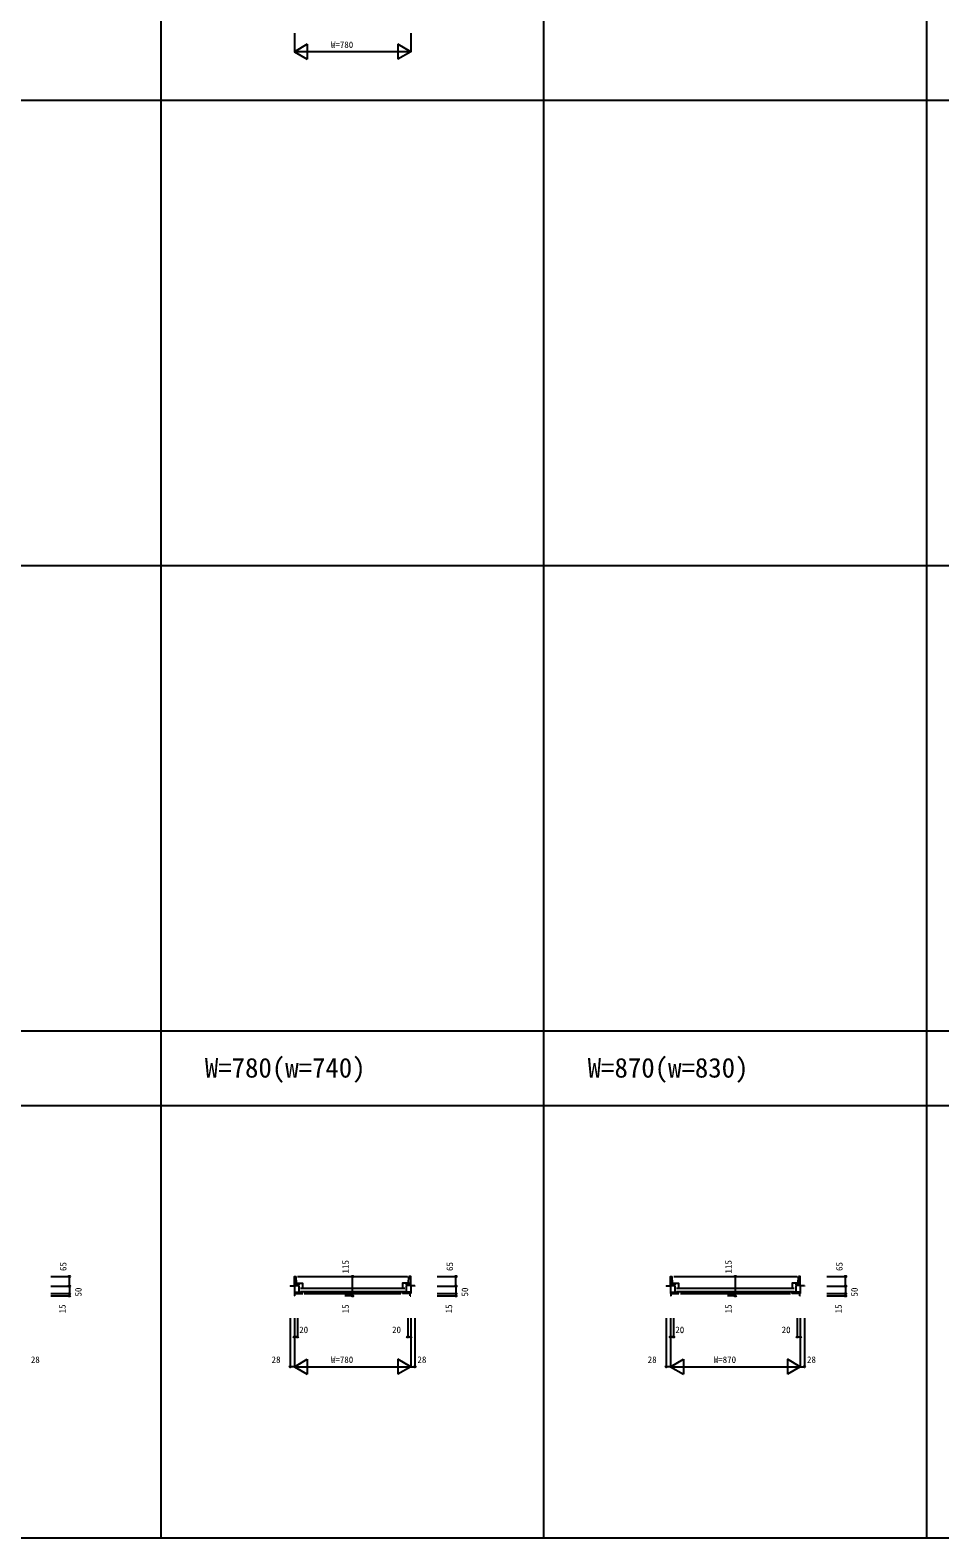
# Model space of a CAD drawing. Units: millimetres, scale not verified. Extents: x -13750 to 13750, y -10000 to 10000.
# Drawn here: x -6428 to -330, y -10000 to 110 of the extents above; entities that cross this region are included whole.
import ezdxf
from ezdxf.enums import TextEntityAlignment as Align

# ---------------------------------------------------------------- set-up
doc = ezdxf.new("R2010")
doc.units = ezdxf.units.MM
doc.header["$LTSCALE"] = 50
for name, color, linetype in [('0-0_0', 3, 'Continuous'), ('0-2_YKK_B1', 4, 'Continuous'), ('0-4_YKK_F1', 7, 'Continuous'), ('0-6_YKK_N1', 2, 'Continuous')]:
    doc.layers.add(name, color=color, linetype=linetype)
doc.styles.add('ＭＳ ゴシック', font='')
doc.styles.get('ＭＳ ゴシック').set_extended_font_data('MS Gothic')

msp = doc.modelspace()

# ---------------------------------------------------------------- linework, layer by layer
at = {"layer": '0-2_YKK_B1'}
for p, q in [((-4642.54, -8292.5), (-4644.9, -8247.5)), ((-4634.9, -8247.5), (-3898.9, -8247.5)), ((-3891.26, -8292.5), (-3888.9, -8247.5)), ((-2120.94, -8292.5), (-2123.3, -8247.5)), ((-2113.3, -8247.5), (-1287.3, -8247.5)), ((-1279.66, -8292.5), (-1277.3, -8247.5)), ((-4684.9, -8309.1), (-4684.9, -8312.5)), ((-4656.9, -8294.1), (-4636.1, -8294.1)), ((-4656.9, -8308.6), (-4626.9, -8308.6)), ((-4656.9, -8309.1), (-4656.9, -8362.5)), ((-4656.9, -8352.5), (-4626.9, -8352.5)), ((-4652.9, -8362.5), (-4656.9, -8362.5)), ((-4652.9, -8377.5), (-4656.9, -8377.5)), ((-4652.9, -8377.5), (-4652.9, -8362.5)), ((-4652.9, -8362.5), (-4600.9, -8362.5)), ((-4642.54, -8292.5), (-4626.9, -8292.5)), ((-4636.1, -8292.5), (-4636.1, -8307)), ((-4636.1, -8307), (-4626.9, -8307)), ((-4626.9, -8292.5), (-4626.9, -8303.5)), ((-4626.9, -8307), (-4626.9, -8352.5)), ((-4626.9, -8352.5), (-4614.9, -8352.5)), ((-4616.9, -8326.5), (-3916.9, -8326.5)), ((-4616.9, -8348.5), (-3916.9, -8348.5)), ((-4614.9, -8362.5), (-4614.9, -8352.5)), ((-4614.9, -8352.5), (-4610.7, -8352.5)), ((-4602.9, -8352.5), (-4607.2, -8352.5)), ((-4602.9, -8362.5), (-4602.9, -8352.5)), ((-4590.9, -8362.5), (-3942.9, -8362.5)), ((-3880.9, -8362.5), (-3932.9, -8362.5)), ((-3930.9, -8362.5), (-3930.9, -8352.5)), ((-3930.9, -8352.5), (-3926.6, -8352.5)), ((-3918.9, -8352.5), (-3923.1, -8352.5)), ((-3918.9, -8362.5), (-3918.9, -8352.5)), ((-3906.9, -8352.5), (-3918.9, -8352.5)), ((-3891.26, -8292.5), (-3906.9, -8292.5)), ((-3906.9, -8292.5), (-3906.9, -8303.5)), ((-3897.7, -8307), (-3906.9, -8307)), ((-3906.9, -8307), (-3906.9, -8352.5)), ((-3876.9, -8308.6), (-3906.9, -8308.6)), ((-3876.9, -8352.5), (-3906.9, -8352.5)), ((-3897.7, -8292.5), (-3897.7, -8307)), ((-3876.9, -8294.1), (-3897.7, -8294.1)), ((-3880.9, -8377.5), (-3880.9, -8362.5)), ((-3880.9, -8362.5), (-3876.9, -8362.5)), ((-3880.9, -8377.5), (-3876.9, -8377.5)), ((-3876.9, -8309.1), (-3876.9, -8362.5)), ((-3848.9, -8309.1), (-3848.9, -8312.5)), ((-2163.3, -8309.1), (-2163.3, -8312.5)), ((-2135.3, -8294.1), (-2114.5, -8294.1)), ((-2135.3, -8308.6), (-2105.3, -8308.6)), ((-2135.3, -8309.1), (-2135.3, -8362.5)), ((-2135.3, -8352.5), (-2105.3, -8352.5)), ((-2131.3, -8362.5), (-2135.3, -8362.5)), ((-2131.3, -8377.5), (-2135.3, -8377.5)), ((-2131.3, -8377.5), (-2131.3, -8362.5)), ((-2131.3, -8362.5), (-2079.3, -8362.5)), ((-2120.94, -8292.5), (-2105.3, -8292.5)), ((-2114.5, -8292.5), (-2114.5, -8307)), ((-2114.5, -8307), (-2105.3, -8307)), ((-2105.3, -8292.5), (-2105.3, -8303.5)), ((-2105.3, -8307), (-2105.3, -8352.5)), ((-2105.3, -8352.5), (-2093.3, -8352.5)), ((-2095.3, -8326.5), (-1305.3, -8326.5)), ((-2095.3, -8348.5), (-1305.3, -8348.5)), ((-2093.3, -8362.5), (-2093.3, -8352.5)), ((-2093.3, -8352.5), (-2089.1, -8352.5)), ((-2081.3, -8352.5), (-2085.6, -8352.5)), ((-2081.3, -8362.5), (-2081.3, -8352.5)), ((-2069.3, -8362.5), (-1331.3, -8362.5)), ((-1269.3, -8362.5), (-1321.3, -8362.5)), ((-1319.3, -8362.5), (-1319.3, -8352.5)), ((-1319.3, -8352.5), (-1315, -8352.5)), ((-1307.3, -8352.5), (-1311.5, -8352.5)), ((-1307.3, -8362.5), (-1307.3, -8352.5)), ((-1295.3, -8352.5), (-1307.3, -8352.5)), ((-1279.66, -8292.5), (-1295.3, -8292.5)), ((-1295.3, -8292.5), (-1295.3, -8303.5)), ((-1286.1, -8307), (-1295.3, -8307)), ((-1295.3, -8307), (-1295.3, -8352.5)), ((-1265.3, -8308.6), (-1295.3, -8308.6)), ((-1265.3, -8352.5), (-1295.3, -8352.5)), ((-1286.1, -8292.5), (-1286.1, -8307)), ((-1265.3, -8294.1), (-1286.1, -8294.1)), ((-1269.3, -8377.5), (-1269.3, -8362.5)), ((-1269.3, -8362.5), (-1265.3, -8362.5)), ((-1269.3, -8377.5), (-1265.3, -8377.5)), ((-1265.3, -8309.1), (-1265.3, -8362.5)), ((-1237.3, -8309.1), (-1237.3, -8312.5))]:
    msp.add_line(p, q, dxfattribs=at)
for points in [[(-4684.9, -8309.1), (-4656.9, -8309.1), (-4656.9, -8247.5), (-4644.9, -8247.5)], [(-3848.9, -8309.1), (-3876.9, -8309.1), (-3876.9, -8247.5), (-3888.9, -8247.5)], [(-2163.3, -8309.1), (-2135.3, -8309.1), (-2135.3, -8247.5), (-2123.3, -8247.5)], [(-1237.3, -8309.1), (-1265.3, -8309.1), (-1265.3, -8247.5), (-1277.3, -8247.5)], [(-4626.9, -8292.7), (-4602.9, -8292.7), (-4602.9, -8328.5)], [(-3906.9, -8292.7), (-3930.9, -8292.7), (-3930.9, -8328.5)], [(-2105.3, -8292.7), (-2081.3, -8292.7), (-2081.3, -8328.5)], [(-1295.3, -8292.7), (-1319.3, -8292.7), (-1319.3, -8328.5)]]:
    msp.add_lwpolyline(points, dxfattribs=at)
at = {"layer": '0-4_YKK_F1'}
for p, q in [((-5550.2, -10000), (-5550.2, 9500)), ((-2983.6, -10000), (-2983.6, 9500)), ((-417, -10000), (-417, 9500)), ((-13750, -360), (13250, -360)), ((-13750, -3480), (13250, -3480)), ((-13750, -6600), (13250, -6600)), ((-13750, -7100), (13250, -7100)), ((-13750, -10000), (13750, -10000))]:
    msp.add_line(p, q, dxfattribs=at)
at = {"layer": '0-6_YKK_N1'}
for p, q in [((-4656.9, 90), (-4656.9, -35)), ((-4570.3, 15), (-4570.3, -85)), ((-3963.5, 15), (-3963.5, -85)), ((-3876.9, -35), (-4656.9, -35)), ((-3876.9, -35), (-3963.5, -85)), ((-6290.5, -8247.5), (-6165.5, -8247.5)), ((-6165.5, -8312.5), (-6165.5, -8247.5)), ((-4266.9, -8362.5), (-4266.9, -8247.5)), ((-3698.9, -8247.5), (-3573.9, -8247.5)), ((-3573.9, -8312.5), (-3573.9, -8247.5)), ((-1700.3, -8362.5), (-1700.3, -8247.5)), ((-1087.3, -8247.5), (-962.3, -8247.5)), ((-962.3, -8312.5), (-962.3, -8247.5)), ((-6290.5, -8312.5), (-6165.5, -8312.5)), ((-6290.5, -8362.5), (-6165.5, -8362.5)), ((-6290.5, -8377.5), (-6165.5, -8377.5)), ((-6165.5, -8312.5), (-6165.5, -8362.5)), ((-6165.5, -8362.5), (-6165.5, -8377.5)), ((-4266.9, -8377.5), (-4318.9, -8377.5)), ((-4266.9, -8377.5), (-4266.9, -8362.5)), ((-3698.9, -8312.5), (-3573.9, -8312.5)), ((-3698.9, -8362.5), (-3573.9, -8362.5)), ((-3698.9, -8377.5), (-3573.9, -8377.5)), ((-3573.9, -8312.5), (-3573.9, -8362.5)), ((-3573.9, -8362.5), (-3573.9, -8377.5)), ((-1700.3, -8377.5), (-1752.3, -8377.5)), ((-1700.3, -8377.5), (-1700.3, -8362.5)), ((-1087.3, -8312.5), (-962.3, -8312.5)), ((-1087.3, -8362.5), (-962.3, -8362.5)), ((-1087.3, -8377.5), (-962.3, -8377.5)), ((-962.3, -8312.5), (-962.3, -8362.5)), ((-962.3, -8362.5), (-962.3, -8377.5)), ((-4684.9, -8527.5), (-4684.9, -8852.5)), ((-4636.9, -8527.5), (-4636.9, -8652.5)), ((-3896.9, -8527.5), (-3896.9, -8652.5)), ((-3876.9, -8527.5), (-3876.9, -8852.5)), ((-3848.9, -8527.5), (-3848.9, -8852.5)), ((-2163.3, -8527.5), (-2163.3, -8852.5)), ((-2115.3, -8527.5), (-2115.3, -8652.5)), ((-1285.3, -8527.5), (-1285.3, -8652.5)), ((-1265.3, -8527.5), (-1265.3, -8852.5)), ((-1237.3, -8527.5), (-1237.3, -8852.5)), ((-4636.9, -8652.5), (-4656.9, -8652.5)), ((-3896.9, -8652.5), (-3876.9, -8652.5)), ((-2115.3, -8652.5), (-2135.3, -8652.5)), ((-1285.3, -8652.5), (-1265.3, -8652.5)), ((-4656.9, -8852.5), (-4684.9, -8852.5)), ((-4656.9, -8852.5), (-3876.9, -8852.5)), ((-4656.9, -8852.5), (-4570.3, -8902.5)), ((-4570.3, -8802.5), (-4570.3, -8902.5)), ((-3876.9, -8852.5), (-3963.5, -8802.5)), ((-3963.5, -8802.5), (-3963.5, -8902.5)), ((-3876.9, -8852.5), (-3963.5, -8902.5)), ((-3876.9, -8852.5), (-3848.9, -8852.5)), ((-2135.3, -8852.5), (-2163.3, -8852.5)), ((-2135.3, -8852.5), (-1265.3, -8852.5)), ((-2135.3, -8852.5), (-2048.7, -8902.5)), ((-2048.7, -8802.5), (-2048.7, -8902.5)), ((-1265.3, -8852.5), (-1351.9, -8802.5)), ((-1351.9, -8802.5), (-1351.9, -8902.5)), ((-1265.3, -8852.5), (-1351.9, -8902.5)), ((-1265.3, -8852.5), (-1237.3, -8852.5))]:
    msp.add_line(p, q, dxfattribs=at)
for points in [[(-4570.3, 15), (-4656.9, -35), (-4570.3, -85)], [(-3876.9, 90), (-3876.9, -35), (-3963.5, 15)], [(-4656.9, -8527.5), (-4656.9, -8852.5), (-4570.3, -8802.5)], [(-2135.3, -8527.5), (-2135.3, -8852.5), (-2048.7, -8802.5)]]:
    msp.add_lwpolyline(points, dxfattribs=at)
for centre in [(-6165.5, -8247.5), (-4266.9, -8247.5), (-3573.9, -8247.5), (-1700.3, -8247.5), (-962.3, -8247.5), (-6165.5, -8312.5), (-6165.5, -8362.5), (-6165.5, -8377.5), (-4266.9, -8362.5), (-4266.9, -8377.5), (-3573.9, -8312.5), (-3573.9, -8362.5), (-3573.9, -8377.5), (-1700.3, -8362.5), (-1700.3, -8377.5), (-962.3, -8312.5), (-962.3, -8362.5), (-962.3, -8377.5), (-4656.9, -8652.5), (-4636.9, -8652.5), (-3896.9, -8652.5), (-3876.9, -8652.5), (-2135.3, -8652.5), (-2115.3, -8652.5), (-1285.3, -8652.5), (-1265.3, -8652.5), (-4684.9, -8852.5), (-3848.9, -8852.5), (-2163.3, -8852.5), (-1237.3, -8852.5)]:
    msp.add_circle(centre, 5, dxfattribs=at)

# ---------------------------------------------------------------- texts
at = {"layer": '0-0_0', "style": 'ＭＳ ゴシック'}
for s, p in [('W=780(w=740)', (-5256.9, -6953.37)), ('W=870(w=830)', (-2690.3, -6953.37))]:
    msp.add_text(s, height=132, dxfattribs=at).set_placement(p, align=Align.BOTTOM_LEFT)
at = {"layer": '0-6_YKK_N1', "style": 'ＭＳ ゴシック'}
for s, p in [('W=780', (-4411.9, -23)), ('20', (-4624.62, -8640.5)), ('20', (-4001.86, -8640.5)), ('20', (-2103.02, -8640.5)), ('20', (-1390.26, -8640.5)), ('28', (-6423.32, -8840.5)), ('28', (-4809.76, -8840.5)), ('W=780', (-4411.9, -8840.5)), ('28', (-3831.72, -8840.5)), ('28', (-2288.16, -8840.5)), ('W=870', (-1845.3, -8840.5)), ('28', (-1220.12, -8840.5))]:
    msp.add_text(s, height=43.99, dxfattribs=at).set_placement(p, align=Align.BOTTOM_LEFT)
for s, p in [('65', (-6171.67, -8210.67)), ('115', (-4278.9, -8227.26)), ('65', (-3580.07, -8210.67)), ('115', (-1712.3, -8227.26)), ('65', (-968.47, -8210.67)), ('50', (-6070.26, -8381.59)), ('50', (-3478.66, -8381.59)), ('50', (-867.06, -8381.59)), ('15', (-6177.5, -8494.56)), ('15', (-4278.9, -8494.45)), ('15', (-3585.9, -8494.56)), ('15', (-1712.3, -8494.45)), ('15', (-974.3, -8494.56))]:
    msp.add_text(s, height=43.99, rotation=90, dxfattribs=at).set_placement(p, align=Align.BOTTOM_LEFT)

doc.saveas('drawing.dxf')
